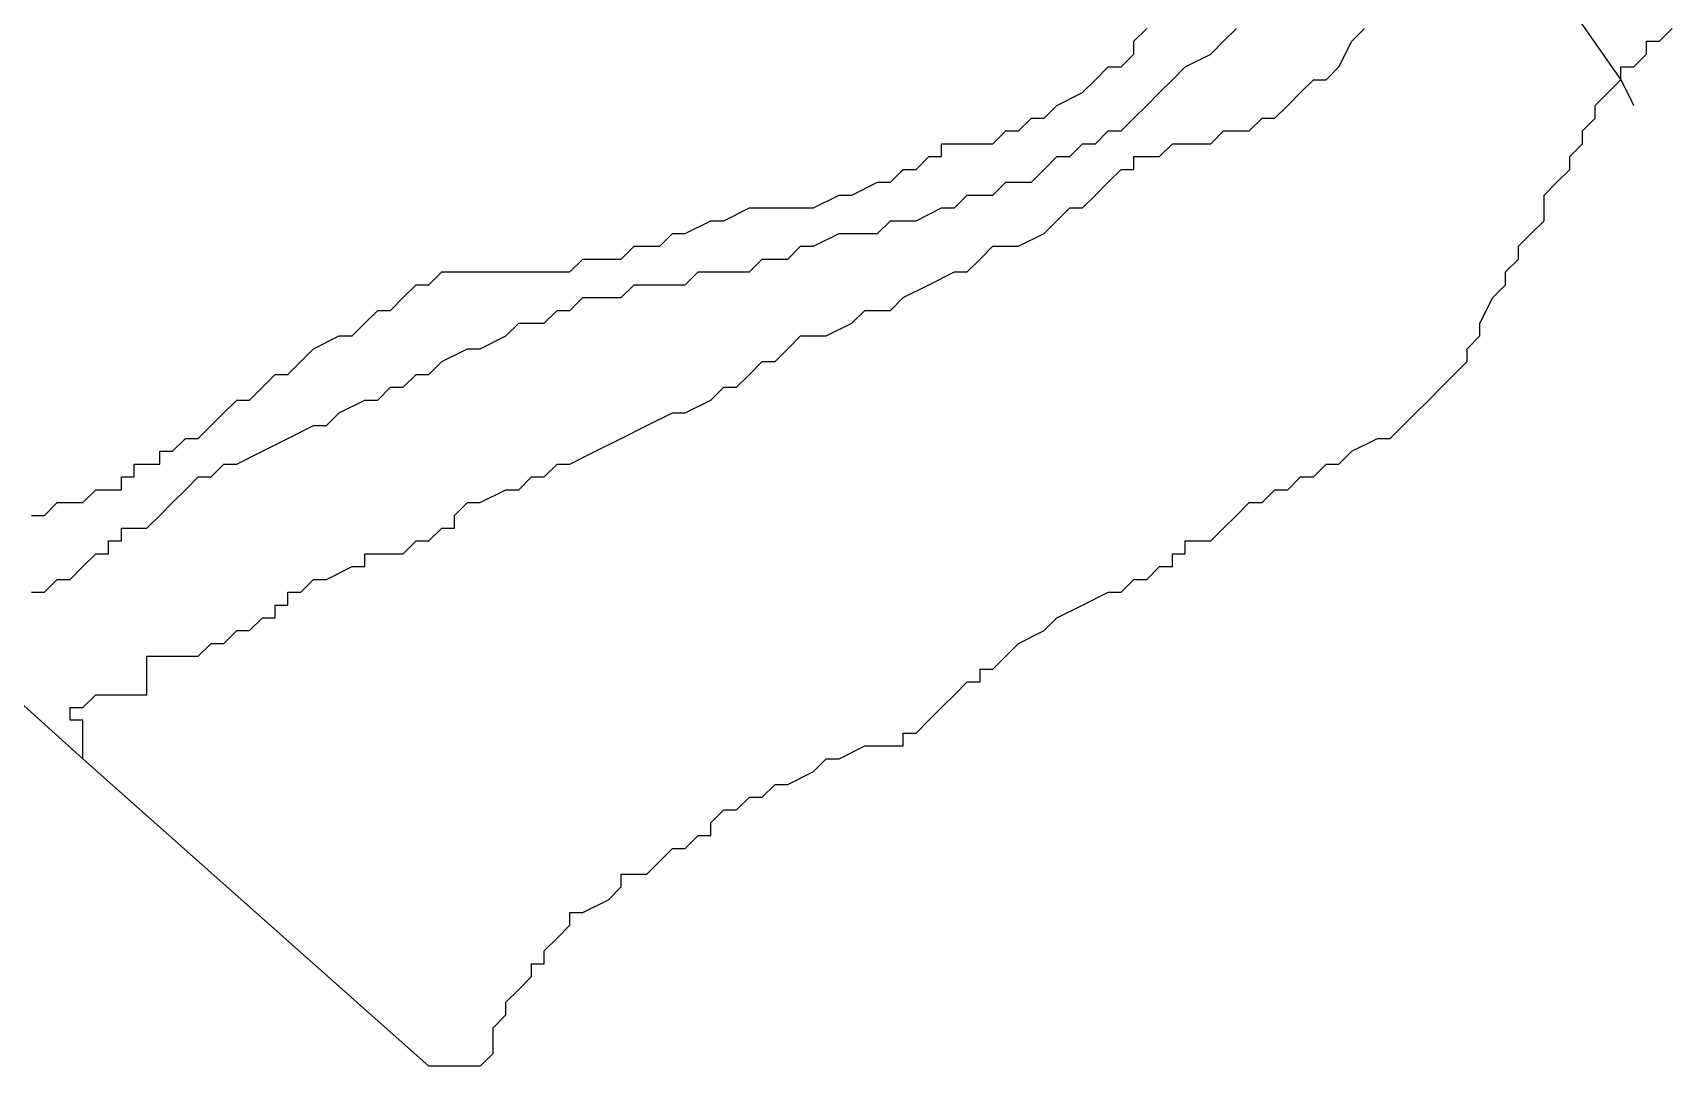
# Model space of a CAD drawing. Extents: x -79.2 to -65.2, y 32.5 to 44.8.
# Drawn here: x -78.159 to -76.88, y 32.5 to 33.307 of the extents above; entities that cross this region are included whole.
import ezdxf

# ---------------------------------------------------------------- set-up
doc = ezdxf.new("R2010")
doc.units = 0

msp = doc.modelspace()

# ---------------------------------------------------------------- linework, layer by layer
at = {"layer": '0FINSTR_G'}
for points in [[(-76.99, 33.37), (-76.92, 33.27)], [(-78.16, 32.93), (-78.15, 32.93), (-78.14, 32.94), (-78.13, 32.94), (-78.12, 32.94), (-78.11, 32.95), (-78.11, 32.95), (-78.1, 32.95), (-78.09, 32.95), (-78.09, 32.96), (-78.08, 32.96), (-78.08, 32.97), (-78.07, 32.97), (-78.06, 32.97), (-78.06, 32.98), (-78.05, 32.98), (-78.05, 32.98), (-78.04, 32.99), (-78.04, 32.99), (-78.03, 32.99), (-78.02, 33), (-78.02, 33), (-78.01, 33.01), (-78, 33.02), (-77.99, 33.02), (-77.98, 33.03), (-77.98, 33.03), (-77.97, 33.04), (-77.96, 33.04), (-77.95, 33.05), (-77.94, 33.06), (-77.92, 33.07), (-77.91, 33.07), (-77.9, 33.08), (-77.89, 33.09), (-77.89, 33.09), (-77.88, 33.09), (-77.87, 33.1), (-77.86, 33.11), (-77.85, 33.11), (-77.84, 33.12), (-77.84, 33.12), (-77.83, 33.12), (-77.83, 33.12), (-77.83, 33.12), (-77.82, 33.12), (-77.81, 33.12), (-77.8, 33.12), (-77.79, 33.12), (-77.79, 33.12), (-77.78, 33.12), (-77.77, 33.12), (-77.75, 33.12), (-77.74, 33.12), (-77.73, 33.13), (-77.72, 33.13), (-77.71, 33.13), (-77.7, 33.13), (-77.69, 33.14), (-77.69, 33.14), (-77.68, 33.14), (-77.67, 33.14), (-77.66, 33.15), (-77.65, 33.15), (-77.63, 33.16), (-77.62, 33.16), (-77.6, 33.17), (-77.59, 33.17), (-77.58, 33.17), (-77.58, 33.17), (-77.58, 33.17), (-77.57, 33.17), (-77.57, 33.17), (-77.56, 33.17), (-77.55, 33.17), (-77.55, 33.17), (-77.53, 33.18), (-77.52, 33.18), (-77.52, 33.18), (-77.5, 33.19), (-77.49, 33.19), (-77.48, 33.2), (-77.47, 33.2), (-77.46, 33.21), (-77.45, 33.21), (-77.45, 33.22), (-77.45, 33.22), (-77.44, 33.22), (-77.43, 33.22), (-77.42, 33.22), (-77.42, 33.22), (-77.41, 33.22), (-77.41, 33.22), (-77.41, 33.22), (-77.4, 33.23), (-77.39, 33.23), (-77.38, 33.24), (-77.37, 33.24), (-77.37, 33.24), (-77.36, 33.25), (-77.36, 33.25), (-77.34, 33.26), (-77.33, 33.27), (-77.32, 33.28), (-77.31, 33.28), (-77.3, 33.29), (-77.3, 33.3), (-77.29, 33.31)], [(-78.16, 32.87), (-78.15, 32.87), (-78.14, 32.88), (-78.13, 32.88), (-78.12, 32.89), (-78.11, 32.9), (-78.1, 32.9), (-78.1, 32.91), (-78.09, 32.91), (-78.09, 32.92), (-78.07, 32.92), (-78.06, 32.93), (-78.05, 32.94), (-78.05, 32.94), (-78.04, 32.95), (-78.03, 32.96), (-78.02, 32.96), (-78.01, 32.97), (-78, 32.97), (-78, 32.97), (-77.98, 32.98), (-77.96, 32.99), (-77.94, 33), (-77.93, 33), (-77.92, 33.01), (-77.9, 33.02), (-77.89, 33.02), (-77.88, 33.03), (-77.87, 33.03), (-77.86, 33.04), (-77.85, 33.04), (-77.84, 33.05), (-77.82, 33.06), (-77.81, 33.06), (-77.79, 33.07), (-77.78, 33.08), (-77.76, 33.08), (-77.75, 33.09), (-77.74, 33.09), (-77.73, 33.1), (-77.72, 33.1), (-77.7, 33.1), (-77.69, 33.11), (-77.68, 33.11), (-77.67, 33.11), (-77.66, 33.11), (-77.65, 33.11), (-77.64, 33.12), (-77.63, 33.12), (-77.62, 33.12), (-77.61, 33.12), (-77.6, 33.12), (-77.59, 33.13), (-77.58, 33.13), (-77.57, 33.13), (-77.56, 33.14), (-77.55, 33.14), (-77.53, 33.15), (-77.52, 33.15), (-77.5, 33.15), (-77.49, 33.16), (-77.48, 33.16), (-77.47, 33.16), (-77.45, 33.17), (-77.44, 33.17), (-77.43, 33.18), (-77.42, 33.18), (-77.41, 33.18), (-77.4, 33.19), (-77.38, 33.19), (-77.37, 33.2), (-77.36, 33.21), (-77.35, 33.21), (-77.34, 33.22), (-77.33, 33.22), (-77.32, 33.23), (-77.31, 33.23), (-77.3, 33.24), (-77.29, 33.25), (-77.28, 33.26), (-77.28, 33.26), (-77.27, 33.27), (-77.26, 33.28), (-77.24, 33.29), (-77.23, 33.3), (-77.22, 33.31)], [(-78.12, 32.74), (-78.12, 32.75), (-78.12, 32.75), (-78.12, 32.76), (-78.12, 32.76), (-78.12, 32.77), (-78.12, 32.77), (-78.12, 32.77), (-78.13, 32.77), (-78.13, 32.78), (-78.12, 32.78), (-78.11, 32.79), (-78.1, 32.79), (-78.08, 32.79), (-78.07, 32.79), (-78.07, 32.79), (-78.07, 32.8), (-78.07, 32.81), (-78.07, 32.81), (-78.07, 32.82), (-78.06, 32.82), (-78.05, 32.82), (-78.05, 32.82), (-78.04, 32.82), (-78.03, 32.82), (-78.02, 32.83), (-78.01, 32.83), (-78, 32.84), (-77.99, 32.84), (-77.98, 32.85), (-77.97, 32.85), (-77.97, 32.85), (-77.97, 32.86), (-77.96, 32.86), (-77.96, 32.87), (-77.95, 32.87), (-77.94, 32.88), (-77.93, 32.88), (-77.91, 32.89), (-77.9, 32.89), (-77.9, 32.9), (-77.89, 32.9), (-77.87, 32.9), (-77.86, 32.91), (-77.85, 32.91), (-77.84, 32.92), (-77.83, 32.92), (-77.83, 32.93), (-77.82, 32.94), (-77.81, 32.94), (-77.79, 32.95), (-77.78, 32.95), (-77.77, 32.96), (-77.76, 32.96), (-77.75, 32.97), (-77.74, 32.97), (-77.72, 32.98), (-77.7, 32.99), (-77.68, 33), (-77.66, 33.01), (-77.65, 33.01), (-77.63, 33.02), (-77.62, 33.03), (-77.61, 33.03), (-77.6, 33.04), (-77.6, 33.04), (-77.59, 33.05), (-77.59, 33.05), (-77.59, 33.05), (-77.58, 33.05), (-77.57, 33.06), (-77.56, 33.07), (-77.54, 33.07), (-77.52, 33.08), (-77.51, 33.09), (-77.49, 33.09), (-77.48, 33.1), (-77.46, 33.11), (-77.44, 33.12), (-77.43, 33.12), (-77.42, 33.13), (-77.41, 33.14), (-77.39, 33.14), (-77.37, 33.15), (-77.36, 33.16), (-77.35, 33.17), (-77.34, 33.17), (-77.33, 33.18), (-77.32, 33.19), (-77.32, 33.19), (-77.31, 33.2), (-77.3, 33.2), (-77.3, 33.21), (-77.29, 33.21), (-77.29, 33.21), (-77.28, 33.21), (-77.27, 33.22), (-77.26, 33.22), (-77.25, 33.22), (-77.24, 33.22), (-77.23, 33.23), (-77.22, 33.23), (-77.21, 33.23), (-77.2, 33.24), (-77.19, 33.24), (-77.18, 33.25), (-77.18, 33.25), (-77.17, 33.26), (-77.16, 33.27), (-77.15, 33.27), (-77.14, 33.28), (-77.13, 33.3), (-77.13, 33.3), (-77.12, 33.31)], [(-76.92, 33.27), (-76.92, 33.27), (-76.92, 33.28), (-76.91, 33.28), (-76.9, 33.29), (-76.9, 33.3), (-76.89, 33.3), (-76.89, 33.3), (-76.88, 33.31)], [(-77.81, 32.5), (-77.81, 32.5), (-77.8, 32.51), (-77.8, 32.52), (-77.8, 32.53), (-77.8, 32.53), (-77.79, 32.54), (-77.79, 32.54), (-77.79, 32.55), (-77.78, 32.56), (-77.77, 32.57), (-77.77, 32.58), (-77.76, 32.58), (-77.76, 32.59), (-77.75, 32.6), (-77.75, 32.6), (-77.74, 32.61), (-77.74, 32.62), (-77.73, 32.62), (-77.71, 32.63), (-77.7, 32.64), (-77.7, 32.65), (-77.68, 32.65), (-77.67, 32.66), (-77.66, 32.67), (-77.65, 32.67), (-77.64, 32.68), (-77.63, 32.68), (-77.63, 32.69), (-77.62, 32.7), (-77.61, 32.7), (-77.6, 32.71), (-77.59, 32.71), (-77.58, 32.72), (-77.57, 32.72), (-77.55, 32.73), (-77.54, 32.74), (-77.53, 32.74), (-77.51, 32.75), (-77.5, 32.75), (-77.48, 32.75), (-77.48, 32.76), (-77.47, 32.76), (-77.46, 32.77), (-77.45, 32.78), (-77.44, 32.79), (-77.43, 32.8), (-77.43, 32.8), (-77.42, 32.8), (-77.42, 32.81), (-77.41, 32.81), (-77.4, 32.82), (-77.39, 32.83), (-77.37, 32.84), (-77.36, 32.85), (-77.34, 32.86), (-77.32, 32.87), (-77.31, 32.87), (-77.3, 32.88), (-77.29, 32.88), (-77.28, 32.89), (-77.27, 32.89), (-77.27, 32.9), (-77.26, 32.9), (-77.26, 32.91), (-77.24, 32.91), (-77.23, 32.92), (-77.22, 32.93), (-77.21, 32.94), (-77.2, 32.94), (-77.19, 32.95), (-77.18, 32.95), (-77.17, 32.96), (-77.16, 32.96), (-77.15, 32.97), (-77.14, 32.97), (-77.14, 32.97), (-77.13, 32.98), (-77.11, 32.99), (-77.11, 32.99), (-77.1, 32.99), (-77.09, 33), (-77.09, 33), (-77.08, 33.01), (-77.07, 33.02), (-77.07, 33.02), (-77.06, 33.03), (-77.05, 33.04), (-77.04, 33.05), (-77.04, 33.06), (-77.03, 33.07), (-77.03, 33.08), (-77.02, 33.1), (-77.01, 33.11), (-77.01, 33.12), (-77, 33.13), (-77, 33.14), (-76.99, 33.15), (-76.98, 33.16), (-76.98, 33.17), (-76.98, 33.18), (-76.97, 33.19), (-76.97, 33.19), (-76.96, 33.2), (-76.96, 33.21), (-76.95, 33.22), (-76.95, 33.23), (-76.94, 33.24), (-76.94, 33.25), (-76.93, 33.26), (-76.92, 33.27)], [(-76.92, 33.27), (-76.91, 33.25)], [(-78.22, 32.83), (-78.12, 32.74)], [(-78.12, 32.74), (-77.85, 32.5)], [(-77.81, 32.5), (-77.85, 32.5)]]:
    msp.add_lwpolyline(points, dxfattribs=at)

doc.saveas('drawing.dxf')
